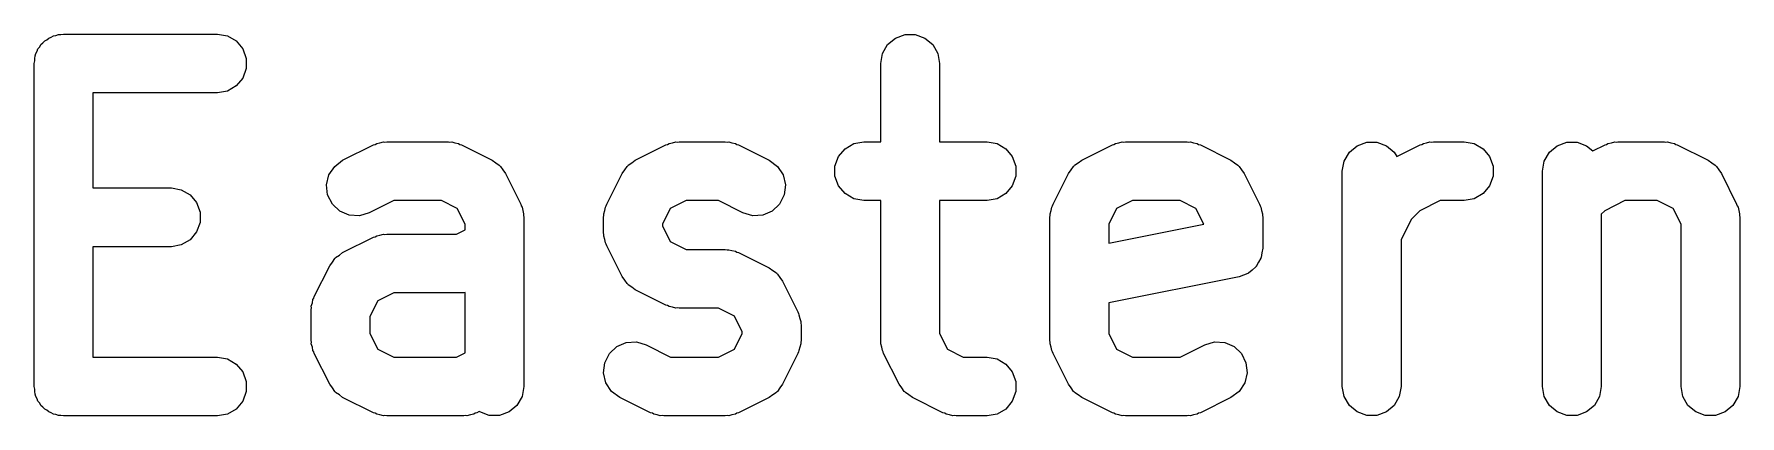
# Model space of a CAD drawing. Extents: x 100.8 to 155, y -100 to -35.3.
# Drawn here: x 129.29 to 135.09, y -99.59 to -98.29 of the extents above; entities that cross this region are included whole.
import ezdxf

# ---------------------------------------------------------------- set-up
doc = ezdxf.new("R2010")
doc.units = 0
doc.header["$MEASUREMENT"] = 0
doc.layers.add('BLACK', color=7, linetype='CONTINUOUS')

msp = doc.modelspace()

# ---------------------------------------------------------------- linework, layer by layer
at = {"layer": 'BLACK', "linetype": 'CONTINUOUS'}
for p, q in [((129.303, -98.342), (129.309, -98.3353)), ((129.309, -98.3353), (129.313, -98.3277)), ((129.313, -98.3277), (129.32, -98.3221)), ((129.32, -98.3221), (129.326, -98.3154)), ((129.326, -98.3154), (129.333, -98.311)), ((129.333, -98.311), (129.34, -98.3054)), ((129.34, -98.3054), (129.348, -98.3024)), ((129.348, -98.3024), (129.356, -98.298)), ((129.356, -98.298), (129.364, -98.2965)), ((129.364, -98.2965), (129.373, -98.2935)), ((129.373, -98.2935), (129.381, -98.2935)), ((129.381, -98.2935), (129.39, -98.292)), ((129.39, -98.292), (129.914, -98.292)), ((129.914, -98.292), (129.948, -98.298)), ((129.948, -98.298), (129.978, -98.3154)), ((129.978, -98.3154), (130, -98.342)), ((132.177, -98.3578), (132.194, -98.3277)), ((132.194, -98.3277), (132.221, -98.3054)), ((132.221, -98.3054), (132.254, -98.2935)), ((132.254, -98.2935), (132.288, -98.2935)), ((132.288, -98.2935), (132.321, -98.3054)), ((132.321, -98.3054), (132.348, -98.3277)), ((132.348, -98.3277), (132.365, -98.3578)), ((129.29, -98.392), (129.292, -98.3834)), ((129.29, -99.492), (129.29, -98.392)), ((129.292, -98.3746), (129.294, -98.3664)), ((129.292, -98.3834), (129.292, -98.3746)), ((129.294, -98.3664), (129.296, -98.3578)), ((129.296, -98.3578), (129.3, -98.3502)), ((129.3, -98.3502), (129.303, -98.342)), ((130, -98.342), (130.012, -98.3746)), ((130.012, -98.3746), (130.012, -98.4094)), ((132.171, -98.392), (132.177, -98.3578)), ((132.171, -98.6587), (132.171, -98.392)), ((132.365, -98.3578), (132.371, -98.392)), ((132.371, -98.392), (132.371, -98.6587)), ((130, -98.442), (129.978, -98.4686)), ((130.012, -98.4094), (130, -98.442)), ((129.914, -98.492), (129.49, -98.492)), ((129.49, -98.492), (129.49, -98.8158)), ((129.948, -98.486), (129.914, -98.492)), ((129.978, -98.4686), (129.948, -98.486)), ((130.34, -98.7216), (130.445, -98.6692)), ((130.445, -98.6692), (130.451, -98.6676)), ((130.451, -98.6676), (130.456, -98.6647)), ((130.456, -98.6647), (130.467, -98.6627)), ((130.467, -98.6627), (130.479, -98.6593)), ((130.479, -98.6593), (130.484, -98.6597)), ((130.484, -98.6597), (130.49, -98.6587)), ((130.49, -98.6587), (130.7, -98.6587)), ((130.7, -98.6587), (130.705, -98.6597)), ((130.705, -98.6597), (130.711, -98.6593)), ((130.711, -98.6593), (130.722, -98.6627)), ((130.722, -98.6627), (130.734, -98.6647)), ((130.734, -98.6647), (130.739, -98.6676)), ((130.739, -98.6676), (130.744, -98.6692)), ((130.744, -98.6692), (130.849, -98.7216)), ((131.336, -98.7216), (131.44, -98.6692)), ((131.44, -98.6692), (131.446, -98.6676)), ((131.446, -98.6676), (131.451, -98.6647)), ((131.451, -98.6647), (131.463, -98.6627)), ((131.463, -98.6627), (131.474, -98.6593)), ((131.474, -98.6593), (131.48, -98.6597)), ((131.48, -98.6597), (131.485, -98.6587)), ((131.485, -98.6587), (131.642, -98.6587)), ((131.642, -98.6587), (131.648, -98.6597)), ((131.648, -98.6597), (131.654, -98.6593)), ((131.654, -98.6593), (131.665, -98.6627)), ((131.665, -98.6627), (131.677, -98.6647)), ((131.677, -98.6647), (131.682, -98.6676)), ((131.682, -98.6676), (131.687, -98.6692)), ((131.687, -98.6692), (131.792, -98.7216)), ((132.027, -98.7087), (132.05, -98.6821)), ((132.05, -98.6821), (132.08, -98.6647)), ((132.08, -98.6647), (132.114, -98.6587)), ((132.114, -98.6587), (132.171, -98.6587)), ((132.371, -98.6587), (132.533, -98.6587)), ((132.533, -98.6587), (132.567, -98.6647)), ((132.567, -98.6647), (132.597, -98.6821)), ((132.597, -98.6821), (132.619, -98.7087)), ((132.855, -98.7216), (132.96, -98.6692)), ((132.96, -98.6692), (132.965, -98.6676)), ((132.965, -98.6676), (132.97, -98.6647)), ((132.97, -98.6647), (132.982, -98.6627)), ((132.982, -98.6627), (132.993, -98.6593)), ((132.993, -98.6593), (132.999, -98.6597)), ((132.999, -98.6597), (133.004, -98.6587)), ((133.004, -98.6587), (133.214, -98.6587)), ((133.214, -98.6587), (133.219, -98.6597)), ((133.219, -98.6597), (133.225, -98.6593)), ((133.225, -98.6593), (133.236, -98.6627)), ((133.236, -98.6627), (133.248, -98.6647)), ((133.248, -98.6647), (133.253, -98.6676)), ((133.253, -98.6676), (133.259, -98.6692)), ((133.259, -98.6692), (133.363, -98.7216)), ((133.766, -98.6944), (133.792, -98.6721)), ((133.792, -98.6721), (133.825, -98.6602)), ((133.825, -98.6602), (133.86, -98.6602)), ((133.86, -98.6602), (133.892, -98.6721)), ((133.892, -98.6721), (133.919, -98.6944)), ((133.927, -98.7091), (134.007, -98.6692)), ((134.007, -98.6692), (134.013, -98.6676)), ((134.013, -98.6676), (134.018, -98.6647)), ((134.018, -98.6647), (134.029, -98.6627)), ((134.029, -98.6627), (134.04, -98.6593)), ((134.04, -98.6593), (134.046, -98.6597)), ((134.046, -98.6597), (134.052, -98.6587)), ((134.052, -98.6587), (134.157, -98.6587)), ((134.157, -98.6587), (134.191, -98.6647)), ((134.191, -98.6647), (134.221, -98.6821)), ((134.221, -98.6821), (134.243, -98.7087)), ((134.447, -98.6944), (134.473, -98.6721)), ((134.473, -98.6721), (134.506, -98.6602)), ((134.506, -98.6602), (134.541, -98.6602)), ((134.541, -98.6602), (134.573, -98.6721)), ((134.573, -98.6721), (134.595, -98.6898)), ((134.595, -98.6898), (134.636, -98.6692)), ((134.636, -98.6692), (134.641, -98.6676)), ((134.641, -98.6676), (134.646, -98.6647)), ((134.646, -98.6647), (134.658, -98.6627)), ((134.658, -98.6627), (134.669, -98.6593)), ((134.669, -98.6593), (134.675, -98.6597)), ((134.675, -98.6597), (134.68, -98.6587)), ((134.68, -98.6587), (134.838, -98.6587)), ((134.838, -98.6587), (134.843, -98.6597)), ((134.843, -98.6597), (134.849, -98.6593)), ((134.849, -98.6593), (134.86, -98.6627)), ((134.86, -98.6627), (134.872, -98.6647)), ((134.872, -98.6647), (134.877, -98.6676)), ((134.877, -98.6676), (134.882, -98.6692)), ((134.882, -98.6692), (134.987, -98.7216)), ((130.293, -98.7713), (130.313, -98.7423)), ((130.313, -98.7423), (130.34, -98.7216)), ((130.849, -98.7216), (130.861, -98.7303)), ((130.861, -98.7303), (130.873, -98.7384)), ((130.873, -98.7384), (130.875, -98.7406)), ((130.875, -98.7406), (130.877, -98.7423)), ((130.877, -98.7423), (130.885, -98.7545)), ((131.3, -98.7545), (131.308, -98.7423)), ((131.308, -98.7423), (131.31, -98.7406)), ((131.31, -98.7406), (131.312, -98.7384)), ((131.312, -98.7384), (131.324, -98.7304)), ((131.324, -98.7304), (131.336, -98.7216)), ((131.792, -98.7216), (131.82, -98.7423)), ((131.82, -98.7423), (131.839, -98.7713)), ((132.015, -98.7413), (132.027, -98.7087)), ((132.015, -98.776), (132.015, -98.7413)), ((132.619, -98.7087), (132.631, -98.7413)), ((132.631, -98.7413), (132.631, -98.776)), ((132.819, -98.7545), (132.827, -98.7423)), ((132.827, -98.7423), (132.829, -98.7406)), ((132.829, -98.7406), (132.831, -98.7384)), ((132.831, -98.7384), (132.843, -98.7303)), ((132.843, -98.7303), (132.855, -98.7216)), ((133.363, -98.7216), (133.375, -98.7303)), ((133.375, -98.7303), (133.387, -98.7384)), ((133.387, -98.7384), (133.389, -98.7406)), ((133.389, -98.7406), (133.391, -98.7423)), ((133.391, -98.7423), (133.399, -98.7545)), ((133.742, -98.7587), (133.748, -98.7245)), ((133.748, -98.7245), (133.766, -98.6944)), ((133.919, -98.6944), (133.927, -98.7091)), ((134.243, -98.7087), (134.255, -98.7413)), ((134.255, -98.7413), (134.255, -98.776)), ((134.423, -98.7587), (134.429, -98.7245)), ((134.429, -98.7245), (134.447, -98.6944)), ((134.987, -98.7216), (134.999, -98.7303)), ((134.999, -98.7303), (135.011, -98.7384)), ((135.011, -98.7384), (135.013, -98.7406)), ((135.013, -98.7406), (135.015, -98.7423)), ((135.015, -98.7423), (135.023, -98.7545)), ((130.285, -98.8051), (130.293, -98.7713)), ((130.885, -98.7545), (130.894, -98.7663)), ((130.894, -98.7663), (130.946, -98.8711)), ((131.239, -98.8711), (131.291, -98.7663)), ((131.291, -98.7663), (131.3, -98.7545)), ((131.839, -98.7713), (131.847, -98.8051)), ((132.027, -98.8087), (132.015, -98.776)), ((132.631, -98.776), (132.619, -98.8087)), ((132.758, -98.8711), (132.81, -98.7663)), ((132.81, -98.7663), (132.819, -98.7545)), ((133.399, -98.7545), (133.408, -98.7663)), ((133.408, -98.7663), (133.46, -98.8711)), ((133.742, -99.492), (133.742, -98.7587)), ((134.255, -98.776), (134.243, -98.8087)), ((134.423, -99.492), (134.423, -98.7587)), ((135.023, -98.7545), (135.032, -98.7663)), ((135.032, -98.7663), (135.084, -98.8711)), ((129.49, -98.8158), (129.757, -98.8158)), ((129.757, -98.8158), (129.791, -98.8218)), ((129.791, -98.8218), (129.821, -98.8392)), ((129.821, -98.8392), (129.843, -98.8658)), ((130.289, -98.8396), (130.285, -98.8051)), ((130.305, -98.8706), (130.289, -98.8396)), ((130.514, -98.8587), (130.43, -98.9005)), ((130.676, -98.8587), (130.514, -98.8587)), ((130.73, -98.8856), (130.676, -98.8587)), ((131.509, -98.8587), (131.455, -98.8856)), ((131.619, -98.8587), (131.509, -98.8587)), ((131.702, -98.9005), (131.619, -98.8587)), ((131.843, -98.8396), (131.827, -98.8706)), ((131.847, -98.8051), (131.843, -98.8396)), ((132.05, -98.8353), (132.027, -98.8087)), ((132.08, -98.8526), (132.05, -98.8353)), ((132.114, -98.8587), (132.08, -98.8526)), ((132.171, -98.8587), (132.114, -98.8587)), ((132.171, -99.3349), (132.171, -98.8587)), ((132.533, -98.8587), (132.371, -98.8587)), ((132.371, -98.8587), (132.371, -99.3112)), ((132.567, -98.8526), (132.533, -98.8587)), ((132.597, -98.8353), (132.567, -98.8526)), ((132.619, -98.8087), (132.597, -98.8353)), ((133.028, -98.8587), (132.974, -98.8856)), ((133.19, -98.8587), (133.028, -98.8587)), ((133.244, -98.8856), (133.19, -98.8587)), ((134.075, -98.8587), (134.006, -98.8932)), ((134.157, -98.8587), (134.075, -98.8587)), ((134.191, -98.8526), (134.157, -98.8587)), ((134.221, -98.8353), (134.191, -98.8526)), ((134.243, -98.8087), (134.221, -98.8353)), ((134.704, -98.8587), (134.635, -98.8932)), ((134.814, -98.8587), (134.704, -98.8587)), ((134.868, -98.8856), (134.814, -98.8587)), ((129.843, -98.8658), (129.855, -98.8984)), ((129.855, -98.8984), (129.855, -98.9332)), ((130.33, -98.8945), (130.305, -98.8706)), ((130.362, -98.9083), (130.33, -98.8945)), ((130.397, -98.9104), (130.362, -98.9083)), ((130.43, -98.9005), (130.397, -98.9104)), ((130.757, -98.9394), (130.73, -98.8856)), ((130.946, -98.8711), (130.948, -98.8766)), ((130.948, -98.8766), (130.951, -98.8816)), ((130.951, -98.8816), (130.953, -98.8931)), ((130.953, -98.8931), (130.956, -98.9044)), ((130.956, -98.9044), (130.956, -98.9101)), ((130.956, -98.9101), (130.957, -98.9158)), ((130.957, -98.9158), (130.957, -99.492)), ((131.228, -98.9158), (131.229, -98.9101)), ((131.228, -98.9682), (131.228, -98.9158)), ((131.229, -98.9044), (131.232, -98.8931)), ((131.229, -98.9101), (131.229, -98.9044)), ((131.232, -98.8931), (131.234, -98.8816)), ((131.234, -98.8816), (131.237, -98.8766)), ((131.237, -98.8766), (131.239, -98.8711)), ((131.455, -98.8856), (131.428, -98.9394)), ((131.736, -98.9104), (131.702, -98.9005)), ((131.77, -98.9083), (131.736, -98.9104)), ((131.802, -98.8945), (131.77, -98.9083)), ((131.827, -98.8706), (131.802, -98.8945)), ((132.747, -98.9158), (132.748, -98.9101)), ((132.747, -99.3349), (132.747, -98.9158)), ((132.748, -98.9044), (132.751, -98.8931)), ((132.748, -98.9101), (132.748, -98.9044)), ((132.751, -98.8931), (132.753, -98.8816)), ((132.753, -98.8816), (132.756, -98.8766)), ((132.756, -98.8766), (132.758, -98.8711)), ((132.974, -98.8856), (132.947, -98.9394)), ((133.271, -98.9387), (133.244, -98.8856)), ((133.46, -98.8711), (133.462, -98.8766)), ((133.462, -98.8766), (133.465, -98.8816)), ((133.465, -98.8816), (133.467, -98.8931)), ((133.467, -98.8931), (133.47, -98.9044)), ((133.47, -98.9044), (133.47, -98.9101)), ((133.47, -98.9101), (133.471, -98.9158)), ((133.471, -98.9158), (133.471, -99.0206)), ((134.006, -98.8932), (133.977, -98.9227)), ((134.635, -98.8932), (134.623, -98.9048)), ((134.623, -98.9048), (134.623, -99.492)), ((134.895, -98.9394), (134.868, -98.8856)), ((135.084, -98.8711), (135.086, -98.8766)), ((135.086, -98.8766), (135.089, -98.8816)), ((135.089, -98.8816), (135.091, -98.8931)), ((135.091, -98.8931), (135.094, -98.9044)), ((135.094, -98.9044), (135.094, -98.9101)), ((135.094, -98.9101), (135.095, -98.9158)), ((135.095, -98.9158), (135.095, -99.492)), ((129.843, -98.9658), (129.821, -98.9924)), ((129.855, -98.9332), (129.843, -98.9658)), ((130.467, -98.9769), (130.479, -98.9736)), ((130.479, -98.9736), (130.484, -98.974)), ((130.484, -98.974), (130.49, -98.973)), ((130.49, -98.973), (130.728, -98.973)), ((130.728, -98.973), (130.757, -98.9588)), ((130.757, -98.9588), (130.757, -98.9394)), ((131.229, -98.9739), (131.228, -98.9682)), ((131.229, -98.9796), (131.229, -98.9739)), ((131.428, -98.9394), (131.428, -98.9446)), ((131.428, -98.9446), (131.455, -98.9984)), ((132.947, -99.0034), (133.271, -98.9387)), ((132.947, -98.9394), (132.947, -99.0034)), ((133.977, -98.9227), (133.942, -98.9918)), ((134.895, -99.492), (134.895, -98.9394)), ((129.757, -99.0158), (129.49, -99.0158)), ((129.49, -99.0158), (129.49, -99.392)), ((129.791, -99.0098), (129.757, -99.0158)), ((129.821, -98.9924), (129.791, -99.0098)), ((130.34, -99.0359), (130.445, -98.9835)), ((130.445, -98.9835), (130.451, -98.9819)), ((130.451, -98.9819), (130.456, -98.979)), ((130.456, -98.979), (130.467, -98.9769)), ((131.232, -98.9909), (131.229, -98.9796)), ((131.234, -99.0024), (131.232, -98.9909)), ((131.237, -99.0074), (131.234, -99.0024)), ((131.239, -99.0129), (131.237, -99.0074)), ((131.291, -99.1177), (131.239, -99.0129)), ((131.455, -98.9984), (131.509, -99.0253)), ((131.509, -99.0253), (131.642, -99.0253)), ((131.642, -99.0253), (131.648, -99.0263)), ((131.648, -99.0263), (131.654, -99.026)), ((131.654, -99.026), (131.665, -99.0293)), ((131.665, -99.0293), (131.677, -99.0314)), ((131.677, -99.0314), (131.682, -99.0342)), ((133.471, -99.0206), (133.468, -99.0365)), ((133.942, -98.9918), (133.942, -99.492)), ((130.243, -99.1854), (130.296, -99.0806)), ((130.296, -99.0806), (130.305, -99.0688)), ((130.305, -99.0688), (130.313, -99.0566)), ((130.313, -99.0566), (130.315, -99.0549)), ((130.315, -99.0549), (130.316, -99.0527)), ((130.316, -99.0527), (130.329, -99.0446)), ((130.329, -99.0446), (130.34, -99.0359)), ((131.682, -99.0342), (131.687, -99.0359)), ((131.687, -99.0359), (131.792, -99.0883)), ((131.792, -99.0883), (131.804, -99.097)), ((133.448, -99.0848), (133.435, -99.0953)), ((133.449, -99.0831), (133.448, -99.0838)), ((133.448, -99.0838), (133.448, -99.0848)), ((133.457, -99.0688), (133.449, -99.0831)), ((133.465, -99.0548), (133.457, -99.0688)), ((133.466, -99.0526), (133.465, -99.0536)), ((133.465, -99.0536), (133.465, -99.0548)), ((133.468, -99.0365), (133.466, -99.0526)), ((131.3, -99.1295), (131.291, -99.1177)), ((131.308, -99.1417), (131.3, -99.1295)), ((131.31, -99.1433), (131.308, -99.1417)), ((131.312, -99.1456), (131.31, -99.1433)), ((131.324, -99.1536), (131.312, -99.1456)), ((131.804, -99.097), (131.816, -99.1051)), ((131.816, -99.1051), (131.818, -99.1073)), ((131.818, -99.1073), (131.82, -99.109)), ((131.82, -99.109), (131.828, -99.1212)), ((131.828, -99.1212), (131.837, -99.133)), ((131.837, -99.133), (131.889, -99.2378)), ((133.391, -99.1186), (132.947, -99.2073)), ((133.406, -99.1127), (133.391, -99.1186)), ((133.421, -99.1072), (133.406, -99.1127)), ((133.422, -99.1064), (133.421, -99.1072)), ((133.423, -99.106), (133.422, -99.1064)), ((133.435, -99.0953), (133.423, -99.106)), ((130.233, -99.2187), (130.237, -99.2074)), ((130.237, -99.2074), (130.239, -99.1959)), ((130.239, -99.1959), (130.242, -99.1909)), ((130.242, -99.1909), (130.243, -99.1854)), ((130.46, -99.1999), (130.433, -99.2537)), ((130.514, -99.173), (130.46, -99.1999)), ((130.752, -99.173), (130.514, -99.173)), ((130.757, -99.1721), (130.752, -99.173)), ((130.757, -99.3778), (130.757, -99.1721)), ((131.336, -99.1624), (131.324, -99.1536)), ((131.44, -99.2148), (131.336, -99.1624)), ((132.947, -99.2073), (132.947, -99.3112)), ((130.234, -99.2244), (130.233, -99.2187)), ((130.233, -99.2301), (130.234, -99.2244)), ((130.233, -99.3349), (130.233, -99.2301)), ((130.433, -99.2537), (130.433, -99.3112)), ((131.446, -99.2164), (131.44, -99.2148)), ((131.451, -99.2193), (131.446, -99.2164)), ((131.463, -99.2213), (131.451, -99.2193)), ((131.474, -99.2247), (131.463, -99.2213)), ((131.48, -99.2243), (131.474, -99.2247)), ((131.485, -99.2253), (131.48, -99.2243)), ((131.619, -99.2253), (131.485, -99.2253)), ((131.673, -99.2522), (131.619, -99.2253)), ((131.7, -99.3061), (131.673, -99.2522)), ((131.889, -99.2378), (131.891, -99.2433)), ((131.891, -99.2433), (131.893, -99.2483)), ((131.893, -99.2483), (131.896, -99.2598)), ((131.896, -99.2598), (131.899, -99.271)), ((130.433, -99.3112), (130.46, -99.3651)), ((131.673, -99.3651), (131.7, -99.3112)), ((131.7, -99.3112), (131.7, -99.3061)), ((131.899, -99.271), (131.899, -99.2768)), ((131.899, -99.2768), (131.9, -99.2825)), ((131.9, -99.2825), (131.9, -99.3349)), ((132.371, -99.3112), (132.398, -99.3651)), ((132.947, -99.3112), (132.974, -99.3651)), ((130.234, -99.3405), (130.233, -99.3349)), ((130.233, -99.3463), (130.234, -99.3405)), ((130.237, -99.3575), (130.233, -99.3463)), ((130.239, -99.3691), (130.237, -99.3575)), ((130.242, -99.374), (130.239, -99.3691)), ((130.243, -99.3796), (130.242, -99.374)), ((130.296, -99.4843), (130.243, -99.3796)), ((130.46, -99.3651), (130.514, -99.392)), ((130.728, -99.392), (130.757, -99.3778)), ((131.232, -99.4111), (131.248, -99.38)), ((131.248, -99.38), (131.273, -99.3562)), ((131.273, -99.3562), (131.305, -99.3424)), ((131.305, -99.3424), (131.34, -99.3403)), ((131.34, -99.3403), (131.373, -99.3502)), ((131.373, -99.3502), (131.456, -99.392)), ((131.619, -99.392), (131.673, -99.3651)), ((131.889, -99.3796), (131.837, -99.4843)), ((131.891, -99.374), (131.889, -99.3796)), ((131.893, -99.3691), (131.891, -99.374)), ((131.896, -99.3575), (131.893, -99.3691)), ((131.899, -99.3463), (131.896, -99.3575)), ((131.9, -99.3349), (131.899, -99.3405)), ((131.899, -99.3405), (131.899, -99.3463)), ((132.172, -99.3405), (132.171, -99.3349)), ((132.172, -99.3463), (132.172, -99.3405)), ((132.175, -99.3575), (132.172, -99.3463)), ((132.177, -99.3691), (132.175, -99.3575)), ((132.18, -99.374), (132.177, -99.3691)), ((132.181, -99.3796), (132.18, -99.374)), ((132.234, -99.4843), (132.181, -99.3796)), ((132.398, -99.3651), (132.452, -99.392)), ((132.748, -99.3405), (132.747, -99.3349)), ((132.748, -99.3463), (132.748, -99.3405)), ((132.751, -99.3575), (132.748, -99.3463)), ((132.753, -99.3691), (132.751, -99.3575)), ((132.756, -99.374), (132.753, -99.3691)), ((132.758, -99.3796), (132.756, -99.374)), ((132.81, -99.4843), (132.758, -99.3796)), ((132.974, -99.3651), (133.028, -99.392)), ((133.19, -99.392), (133.274, -99.3502)), ((133.274, -99.3502), (133.307, -99.3403)), ((133.307, -99.3403), (133.342, -99.3424)), ((133.342, -99.3424), (133.374, -99.3562)), ((133.374, -99.3562), (133.399, -99.38)), ((133.399, -99.38), (133.414, -99.4111)), ((129.49, -99.392), (129.914, -99.392)), ((129.914, -99.392), (129.948, -99.398)), ((129.948, -99.398), (129.978, -99.4154)), ((129.978, -99.4154), (130, -99.442)), ((130.514, -99.392), (130.728, -99.392)), ((131.228, -99.4456), (131.232, -99.4111)), ((131.456, -99.392), (131.619, -99.392)), ((132.452, -99.392), (132.533, -99.392)), ((132.533, -99.392), (132.567, -99.398)), ((132.567, -99.398), (132.597, -99.4154)), ((132.597, -99.4154), (132.619, -99.442)), ((133.028, -99.392), (133.19, -99.392)), ((133.414, -99.4111), (133.418, -99.4456)), ((129.292, -99.5006), (129.29, -99.492)), ((130, -99.442), (130.012, -99.4746)), ((130.012, -99.4746), (130.012, -99.5094)), ((130.305, -99.4961), (130.296, -99.4843)), ((130.313, -99.5084), (130.305, -99.4961)), ((130.957, -99.492), (130.951, -99.5262)), ((131.236, -99.4794), (131.228, -99.4456)), ((131.255, -99.5084), (131.236, -99.4794)), ((131.828, -99.4961), (131.82, -99.5084)), ((131.837, -99.4843), (131.828, -99.4961)), ((132.243, -99.4961), (132.234, -99.4843)), ((132.251, -99.5084), (132.243, -99.4961)), ((132.619, -99.442), (132.631, -99.4746)), ((132.631, -99.4746), (132.631, -99.5094)), ((132.819, -99.4961), (132.81, -99.4843)), ((132.827, -99.5084), (132.819, -99.4961)), ((133.41, -99.4794), (133.391, -99.5084)), ((133.418, -99.4456), (133.41, -99.4794)), ((133.748, -99.5262), (133.742, -99.492)), ((133.942, -99.492), (133.936, -99.5262)), ((134.429, -99.5262), (134.423, -99.492)), ((134.623, -99.492), (134.617, -99.5262)), ((134.901, -99.5262), (134.895, -99.492)), ((135.095, -99.492), (135.089, -99.5262)), ((129.292, -99.5094), (129.292, -99.5006)), ((129.294, -99.5176), (129.292, -99.5094)), ((129.296, -99.5262), (129.294, -99.5176)), ((129.3, -99.5338), (129.296, -99.5262)), ((129.303, -99.542), (129.3, -99.5338)), ((129.309, -99.5487), (129.303, -99.542)), ((129.313, -99.5563), (129.309, -99.5487)), ((130, -99.542), (129.978, -99.5686)), ((130.012, -99.5094), (130, -99.542)), ((130.315, -99.51), (130.313, -99.5084)), ((130.316, -99.5122), (130.315, -99.51)), ((130.329, -99.5203), (130.316, -99.5122)), ((130.34, -99.5291), (130.329, -99.5203)), ((130.445, -99.5814), (130.34, -99.5291)), ((130.951, -99.5262), (130.933, -99.5563)), ((131.283, -99.5291), (131.255, -99.5084)), ((131.388, -99.5814), (131.283, -99.5291)), ((131.792, -99.5291), (131.687, -99.5814)), ((131.804, -99.5203), (131.792, -99.5291)), ((131.816, -99.5122), (131.804, -99.5203)), ((131.818, -99.51), (131.816, -99.5122)), ((131.82, -99.5084), (131.818, -99.51)), ((132.253, -99.51), (132.251, -99.5084)), ((132.255, -99.5122), (132.253, -99.51)), ((132.267, -99.5203), (132.255, -99.5122)), ((132.279, -99.5291), (132.267, -99.5203)), ((132.383, -99.5814), (132.279, -99.5291)), ((132.619, -99.542), (132.597, -99.5686)), ((132.631, -99.5094), (132.619, -99.542)), ((132.829, -99.51), (132.827, -99.5084)), ((132.831, -99.5122), (132.829, -99.51)), ((132.843, -99.5203), (132.831, -99.5122)), ((132.855, -99.5291), (132.843, -99.5203)), ((132.96, -99.5814), (132.855, -99.5291)), ((133.363, -99.5291), (133.259, -99.5814)), ((133.391, -99.5084), (133.363, -99.5291)), ((133.766, -99.5563), (133.748, -99.5262)), ((133.936, -99.5262), (133.919, -99.5563)), ((134.447, -99.5563), (134.429, -99.5262)), ((134.617, -99.5262), (134.6, -99.5563)), ((134.918, -99.5563), (134.901, -99.5262)), ((135.089, -99.5262), (135.071, -99.5563)), ((129.32, -99.5619), (129.313, -99.5563)), ((129.326, -99.5686), (129.32, -99.5619)), ((129.333, -99.573), (129.326, -99.5686)), ((129.34, -99.5786), (129.333, -99.573)), ((129.348, -99.5816), (129.34, -99.5786)), ((129.356, -99.586), (129.348, -99.5816)), ((129.364, -99.5875), (129.356, -99.586)), ((129.373, -99.5905), (129.364, -99.5875)), ((129.381, -99.5905), (129.373, -99.5905)), ((129.39, -99.592), (129.381, -99.5905)), ((129.914, -99.592), (129.39, -99.592)), ((129.948, -99.586), (129.914, -99.592)), ((129.978, -99.5686), (129.948, -99.586)), ((130.451, -99.5831), (130.445, -99.5814)), ((130.456, -99.586), (130.451, -99.5831)), ((130.467, -99.588), (130.456, -99.586)), ((130.479, -99.5913), (130.467, -99.588)), ((130.484, -99.591), (130.479, -99.5913)), ((130.49, -99.592), (130.484, -99.591)), ((130.752, -99.592), (130.49, -99.592)), ((130.758, -99.591), (130.752, -99.592)), ((130.763, -99.5913), (130.758, -99.591)), ((130.775, -99.588), (130.763, -99.5913)), ((130.786, -99.586), (130.775, -99.588)), ((130.791, -99.5831), (130.786, -99.586)), ((130.797, -99.5814), (130.791, -99.5831)), ((130.805, -99.5772), (130.797, -99.5814)), ((130.807, -99.5786), (130.805, -99.5772)), ((130.839, -99.5905), (130.807, -99.5786)), ((130.874, -99.5905), (130.839, -99.5905)), ((130.907, -99.5786), (130.874, -99.5905)), ((130.933, -99.5563), (130.907, -99.5786)), ((131.394, -99.5831), (131.388, -99.5814)), ((131.399, -99.586), (131.394, -99.5831)), ((131.41, -99.588), (131.399, -99.586)), ((131.421, -99.5913), (131.41, -99.588)), ((131.427, -99.591), (131.421, -99.5913)), ((131.433, -99.592), (131.427, -99.591)), ((131.642, -99.592), (131.433, -99.592)), ((131.648, -99.591), (131.642, -99.592)), ((131.654, -99.5913), (131.648, -99.591)), ((131.665, -99.588), (131.654, -99.5913)), ((131.677, -99.586), (131.665, -99.588)), ((131.682, -99.5831), (131.677, -99.586)), ((131.687, -99.5814), (131.682, -99.5831)), ((132.389, -99.5831), (132.383, -99.5814)), ((132.394, -99.586), (132.389, -99.5831)), ((132.405, -99.588), (132.394, -99.586)), ((132.417, -99.5913), (132.405, -99.588)), ((132.422, -99.591), (132.417, -99.5913)), ((132.428, -99.592), (132.422, -99.591)), ((132.533, -99.592), (132.428, -99.592)), ((132.567, -99.586), (132.533, -99.592)), ((132.597, -99.5686), (132.567, -99.586)), ((132.965, -99.5831), (132.96, -99.5814)), ((132.97, -99.586), (132.965, -99.5831)), ((132.982, -99.588), (132.97, -99.586)), ((132.993, -99.5913), (132.982, -99.588)), ((132.999, -99.591), (132.993, -99.5913)), ((133.004, -99.592), (132.999, -99.591)), ((133.214, -99.592), (133.004, -99.592)), ((133.219, -99.591), (133.214, -99.592)), ((133.225, -99.5913), (133.219, -99.591)), ((133.236, -99.588), (133.225, -99.5913)), ((133.248, -99.586), (133.236, -99.588)), ((133.253, -99.5831), (133.248, -99.586)), ((133.259, -99.5814), (133.253, -99.5831)), ((133.792, -99.5786), (133.766, -99.5563)), ((133.825, -99.5905), (133.792, -99.5786)), ((133.86, -99.5905), (133.825, -99.5905)), ((133.892, -99.5786), (133.86, -99.5905)), ((133.919, -99.5563), (133.892, -99.5786)), ((134.473, -99.5786), (134.447, -99.5563)), ((134.506, -99.5905), (134.473, -99.5786)), ((134.541, -99.5905), (134.506, -99.5905)), ((134.573, -99.5786), (134.541, -99.5905)), ((134.6, -99.5563), (134.573, -99.5786)), ((134.945, -99.5786), (134.918, -99.5563)), ((134.977, -99.5905), (134.945, -99.5786)), ((135.012, -99.5905), (134.977, -99.5905)), ((135.045, -99.5786), (135.012, -99.5905)), ((135.071, -99.5563), (135.045, -99.5786))]:
    msp.add_line(p, q, dxfattribs=at)

doc.saveas('drawing.dxf')
